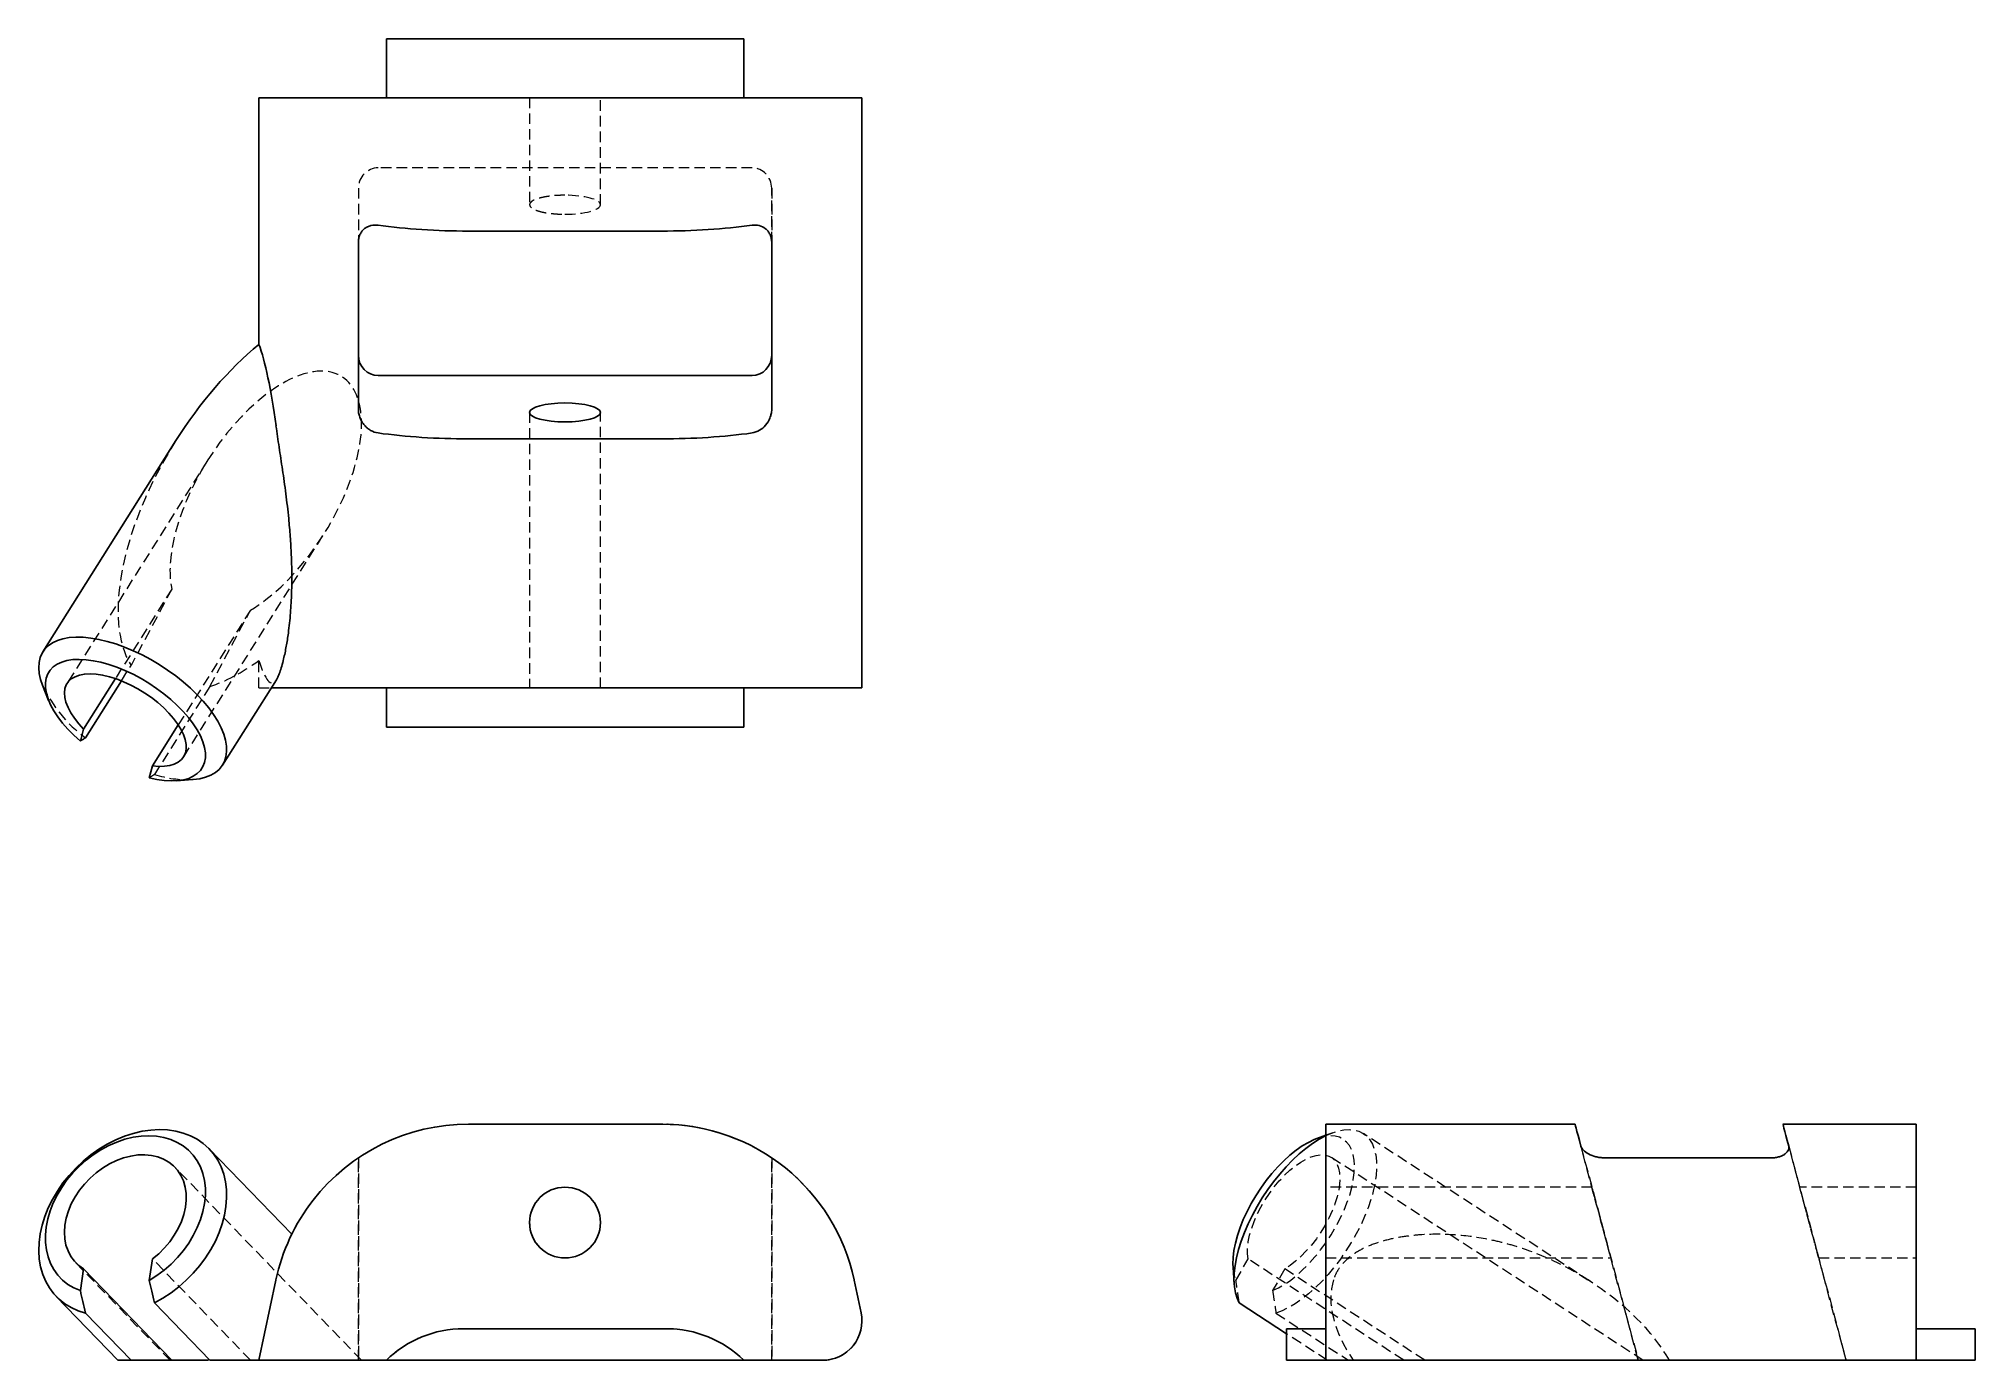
# Model space of a CAD drawing. Header units: millimetres. Extents: x 33 to 268, y 43 to 203.
import ezdxf

# ---------------------------------------------------------------- set-up
doc = ezdxf.new("R2010")
doc.units = ezdxf.units.MM
doc.linetypes.add('HIDDEN', pattern=[1.905, 1.27, -0.635])

msp = doc.modelspace()

# ---------------------------------------------------------------- linework, layer by layer
at = {"color": 7, "linetype": 'Continuous', "lineweight": 25}
for p, q in [((75.23, 196.07), (75.23, 203.25)), ((84.6, 203.25), (75.23, 203.25)), ((109.27, 203.25), (84.6, 203.25)), ((109.27, 203.25), (118.64, 203.25)), ((118.64, 196.07), (118.64, 203.25)), ((59.74, 166.1), (59.74, 196.07)), ((59.74, 196.07), (61.82, 196.07)), ((61.82, 196.07), (85.2, 196.07)), ((85.2, 196.07), (96.93, 196.07)), ((108.67, 196.07), (96.93, 196.07)), ((132.05, 196.07), (108.67, 196.07)), ((132.05, 196.07), (132.9, 196.07)), ((132.9, 196.07), (133, 196.07)), ((133, 124.35), (133, 196.07)), ((85.2, 179.87), (108.67, 179.87)), ((71.83, 158.2), (71.83, 178.49)), ((122.04, 178.49), (122.04, 158.2)), ((71.83, 158.2), (71.83, 164.79)), ((74.22, 162.31), (119.65, 162.31)), ((49.65, 154.41), (33.49, 128.74)), ((85.2, 154.63), (108.67, 154.63)), ((33.47, 124.69), (34.2, 122.85)), ((42.31, 125.49), (38.45, 119.36)), ((38.68, 118.3), (43.04, 125.22)), ((55.34, 114.98), (61.88, 125.36)), ((61.24, 124.35), (61.82, 124.35)), ((61.82, 124.35), (66.33, 124.35)), ((85.2, 124.35), (66.33, 124.35)), ((75.23, 124.35), (75.23, 119.57)), ((85.2, 124.35), (96.93, 124.35)), ((108.67, 124.35), (96.93, 124.35)), ((108.67, 124.35), (132.05, 124.35)), ((118.64, 124.35), (118.64, 119.57)), ((132.9, 124.35), (132.05, 124.35)), ((133, 124.35), (132.9, 124.35)), ((38.45, 119.36), (38.06, 117.89)), ((49.95, 119.87), (46.82, 114.9)), ((84.6, 119.57), (75.23, 119.57)), ((84.6, 119.57), (109.27, 119.57)), ((118.64, 119.57), (109.27, 119.57)), ((46.43, 113.43), (46.82, 114.9)), ((49.73, 113.08), (51.7, 113.22)), ((85.2, 71.34), (96.93, 71.34)), ((108.67, 71.34), (96.93, 71.34)), ((189.35, 71.34), (189.35, 71.34)), ((189.35, 71.34), (189.35, 71.34)), ((189.35, 71.34), (219.63, 71.34)), ((261.07, 71.34), (244.87, 71.34)), ((244.87, 71.34), (244.87, 71.34)), ((63.74, 57.97), (53.7, 68.36)), ((189.35, 70.01), (188.28, 69.62)), ((243.49, 67.26), (223.2, 67.26)), ((189.35, 52.41), (189.35, 62.11)), ((46.43, 52.35), (46.82, 54.98)), ((38.45, 53.75), (38.06, 51.12)), ((49.17, 42.66), (38.45, 53.75)), ((59.74, 42.66), (61.82, 52.41)), ((132.9, 48.43), (132.05, 52.41)), ((178.08, 53.96), (178.21, 51.93)), ((189.35, 48.43), (189.35, 52.41)), ((189.35, 42.66), (189.35, 52.41)), ((261.07, 52.41), (261.07, 48.43)), ((35.13, 50.42), (42.63, 42.66)), ((53.78, 42.66), (47.05, 49.62)), ((184.57, 45.89), (178.84, 49.62)), ((38.68, 48.38), (44.22, 42.66)), ((84.6, 46.48), (109.27, 46.48)), ((189.35, 46.48), (184.57, 46.48)), ((184.57, 42.66), (184.57, 46.48)), ((189.35, 46.48), (189.35, 46.48)), ((261.07, 46.48), (268.25, 46.48)), ((261.07, 46.48), (268.25, 46.48)), ((268.25, 46.48), (268.25, 42.66)), ((42.63, 42.66), (44.22, 42.66)), ((49.17, 42.66), (44.22, 42.66)), ((53.64, 42.66), (49.17, 42.66)), ((53.78, 42.66), (59.74, 42.66)), ((75.23, 42.66), (59.74, 42.66)), ((118.64, 42.66), (75.23, 42.66)), ((118.64, 42.66), (128.22, 42.66)), ((189.35, 42.66), (184.57, 42.66)), ((261.07, 42.66), (189.35, 42.66)), ((189.35, 42.66), (189.35, 42.66)), ((189.35, 42.66), (189.35, 42.66)), ((201.37, 42.66), (192.09, 42.66)), ((250.08, 42.66), (229.79, 42.66)), ((252.56, 42.66), (252.56, 42.66)), ((261.07, 42.66), (268.25, 42.66))]:
    msp.add_line(p, q, dxfattribs=at)
at = {"color": 7, "linetype": 'HIDDEN', "lineweight": 18}
for p, q in [((92.63, 196.07), (92.63, 183.07)), ((101.24, 183.07), (101.24, 196.07)), ((119.65, 187.56), (74.22, 187.56)), ((71.83, 185.08), (71.83, 178.49)), ((71.83, 185.08), (71.83, 164.79)), ((122.04, 178.49), (122.04, 185.08)), ((122.04, 185.08), (122.04, 178.49)), ((122.04, 164.79), (122.04, 158.2)), ((92.63, 157.83), (92.63, 124.35)), ((101.24, 124.35), (101.24, 157.83)), ((53.5, 151.99), (36.45, 124.9)), ((50.61, 115.99), (67.66, 143.08)), ((49.17, 136.37), (42.31, 125.49)), ((49.17, 136.37), (44.22, 127.09)), ((58.73, 133.81), (49.95, 119.87)), ((53.78, 124.53), (58.73, 133.81)), ((43.04, 125.22), (44.22, 127.09)), ((59.74, 124.35), (59.74, 127.69)), ((61.87, 125.37), (61.82, 125.28)), ((53.78, 124.53), (47.05, 113.84)), ((59.74, 124.35), (61.24, 124.35)), ((85.2, 71.34), (96.93, 71.34)), ((108.67, 71.34), (108.67, 71.34)), ((108.67, 71.34), (108.67, 71.34)), ((219.63, 71.34), (219.63, 71.34)), ((261.07, 71.34), (261.07, 71.34)), ((261.07, 71.34), (261.07, 71.34)), ((190.19, 70.31), (189.35, 70.01)), ((221.49, 52.23), (193.91, 70.2)), ((220.34, 68.67), (227.31, 42.66)), ((227.31, 42.66), (220.34, 68.67)), ((252.56, 42.66), (245.59, 68.67)), ((245.59, 68.67), (252.56, 42.66)), ((72.21, 42.66), (49.54, 66.12)), ((71.83, 67.26), (71.83, 42.66)), ((71.83, 42.66), (71.83, 67.26)), ((122.04, 67.26), (122.04, 67.26)), ((122.04, 42.66), (122.04, 67.26)), ((122.04, 67.26), (122.04, 42.66)), ((227.86, 42.66), (190.01, 67.32)), ((223.2, 67.26), (243.49, 67.26)), ((96.93, 63.69), (96.93, 63.69)), ((96.93, 63.69), (96.93, 63.69)), ((221.68, 63.69), (189.35, 63.69)), ((261.07, 63.69), (246.92, 63.69)), ((63.74, 57.96), (63.74, 57.97)), ((37.51, 54.5), (48.95, 42.66)), ((58.73, 42.66), (46.82, 54.98)), ((96.93, 55.09), (96.93, 55.09)), ((96.93, 55.09), (96.93, 55.09)), ((178.43, 52.35), (179.9, 54.98)), ((198.81, 42.66), (179.9, 54.98)), ((189.35, 55.09), (223.98, 55.09)), ((249.23, 55.09), (261.07, 55.09)), ((132.05, 52.41), (132.9, 48.43)), ((184.36, 53.75), (182.89, 51.12)), ((201.37, 42.66), (184.36, 53.75)), ((183.3, 48.38), (192.09, 42.66)), ((84.6, 46.48), (84.6, 46.48)), ((84.6, 46.48), (96.93, 46.48)), ((109.27, 46.48), (96.93, 46.48)), ((109.27, 46.48), (109.27, 46.48)), ((189.53, 42.66), (184.57, 45.89)), ((261.07, 46.48), (261.07, 46.48)), ((261.07, 46.48), (261.07, 46.48)), ((261.07, 46.48), (261.07, 46.48)), ((75.23, 42.66), (75.23, 42.66)), ((118.64, 42.66), (118.64, 42.66)), ((189.35, 42.66), (184.57, 42.66)), ((189.35, 42.66), (192.69, 42.66)), ((189.53, 42.66), (198.81, 42.66)), ((227.31, 42.66), (227.31, 42.66)), ((250.08, 42.66), (229.79, 42.66)), ((231.1, 42.66), (261.07, 42.66)), ((261.07, 42.66), (261.07, 42.66)), ((261.07, 42.66), (261.07, 42.66)), ((261.07, 42.66), (268.25, 42.66))]:
    msp.add_line(p, q, dxfattribs=at)
at = {"color": 7, "linetype": 'Continuous', "lineweight": 25, "flags": 128}
for points in [[(51.7, 113.22), (51.78, 113.22), (52.56, 113.32), (53.28, 113.5), (53.91, 113.75), (54.46, 114.07), (54.93, 114.46), (55.3, 114.92), (55.58, 115.43), (55.75, 116), (55.83, 116.63), (55.81, 117.3), (55.69, 118), (55.47, 118.75), (55.16, 119.52), (54.75, 120.31), (54.24, 121.11), (53.66, 121.92), (52.99, 122.73), (52.25, 123.53), (51.44, 124.32), (50.56, 125.09), (49.64, 125.83), (48.66, 126.53), (47.65, 127.19), (46.62, 127.81), (45.56, 128.37), (44.49, 128.88), (43.42, 129.32), (42.36, 129.7), (41.32, 130.01), (40.31, 130.25), (39.33, 130.42), (38.4, 130.51), (37.52, 130.53), (36.7, 130.47), (35.94, 130.33), (35.27, 130.12), (34.67, 129.84), (34.15, 129.49), (33.73, 129.07), (33.4, 128.58), (33.17, 128.04), (33.04, 127.45), (33, 126.8), (33.07, 126.12), (33.23, 125.39), (33.47, 124.69)], [(38.06, 117.89), (37.27, 118.61), (36.55, 119.34), (35.9, 120.09), (35.33, 120.84), (34.84, 121.58), (34.44, 122.32), (34.13, 123.03), (33.93, 123.72), (33.82, 124.38), (33.81, 124.99), (33.9, 125.56), (34.09, 126.07), (34.38, 126.53), (34.76, 126.92), (35.23, 127.25), (35.79, 127.5), (36.43, 127.69), (37.14, 127.8), (37.91, 127.83), (38.75, 127.79), (39.63, 127.67), (40.56, 127.48), (41.51, 127.21), (42.49, 126.87), (43.47, 126.47), (44.46, 126.01), (45.44, 125.49), (46.39, 124.92), (47.32, 124.3), (48.21, 123.64), (49.05, 122.95), (49.83, 122.23), (50.55, 121.49), (51.2, 120.75), (51.76, 120), (52.25, 119.25), (52.64, 118.52), (52.94, 117.81), (53.14, 117.12), (53.24, 116.47), (53.24, 115.86), (53.14, 115.3), (52.95, 114.79), (52.65, 114.33), (52.26, 113.95), (51.78, 113.62), (51.22, 113.37), (50.58, 113.19), (49.86, 113.09), (49.08, 113.06), (48.24, 113.11), (47.35, 113.23), (46.43, 113.43)], [(46.82, 114.9), (47.58, 114.83), (48.28, 114.84), (48.91, 114.93), (49.47, 115.1), (49.95, 115.34), (50.34, 115.65), (50.63, 116.02), (50.82, 116.46), (50.92, 116.96), (50.91, 117.5), (50.8, 118.08), (50.59, 118.7), (50.28, 119.34), (49.87, 119.99), (49.38, 120.65), (48.81, 121.31), (48.16, 121.96), (47.45, 122.58), (46.69, 123.18), (45.88, 123.74), (45.04, 124.25), (44.18, 124.71), (43.3, 125.11), (42.44, 125.45), (41.58, 125.71), (40.76, 125.91), (39.97, 126.02), (39.23, 126.06), (38.55, 126.03), (37.94, 125.91), (37.41, 125.72), (36.96, 125.46), (36.61, 125.12), (36.35, 124.72), (36.18, 124.27), (36.13, 123.76), (36.17, 123.2), (36.31, 122.61), (36.56, 121.98), (36.9, 121.33), (37.34, 120.68), (37.86, 120.01), (38.45, 119.36)], [(47.05, 49.62), (48.08, 50.2), (49.07, 50.85), (50.03, 51.58), (50.93, 52.38), (51.78, 53.24), (52.56, 54.16), (53.28, 55.12), (53.91, 56.11), (54.46, 57.14), (54.93, 58.18), (55.3, 59.24), (55.58, 60.3), (55.75, 61.35), (55.83, 62.38), (55.81, 63.39), (55.69, 64.36), (55.47, 65.28), (55.16, 66.16), (54.75, 66.98), (54.24, 67.73), (53.66, 68.4), (52.99, 69), (52.25, 69.52), (51.44, 69.94), (50.56, 70.27), (49.64, 70.51), (48.66, 70.65), (47.65, 70.69), (46.62, 70.63), (45.56, 70.48), (44.49, 70.22), (43.42, 69.88), (42.36, 69.44), (41.32, 68.91), (40.31, 68.3), (39.33, 67.61), (38.4, 66.84), (37.52, 66.02), (36.7, 65.13), (35.94, 64.2), (35.27, 63.22), (34.67, 62.21), (34.15, 61.17), (33.73, 60.12), (33.4, 59.06), (33.17, 58.01), (33.04, 56.96), (33, 55.94), (33.07, 54.95), (33.23, 54), (33.49, 53.09), (33.85, 52.24), (34.3, 51.46), (34.84, 50.74), (35.47, 50.09), (36.17, 49.53), (36.95, 49.06), (37.79, 48.68), (38.68, 48.38)], [(189.35, 71.34), (189.35, 71.29), (189.35, 71.11), (189.35, 70.82), (189.35, 70.41), (189.35, 69.9), (189.35, 69.27), (189.35, 68.53), (189.35, 67.69), (189.35, 66.75), (189.35, 65.72), (189.35, 64.6), (189.35, 63.39), (189.35, 62.11)], [(189.35, 71.34), (189.35, 71.28), (189.35, 71.1), (189.35, 70.79), (189.35, 70.37), (189.35, 69.83), (189.35, 69.17), (189.35, 68.4), (189.35, 67.53), (189.35, 66.55), (189.35, 65.47), (189.35, 64.3), (189.35, 63.04), (189.35, 61.71), (189.35, 60.3), (189.35, 58.82), (189.35, 57.29), (189.35, 55.7), (189.35, 54.07), (189.35, 52.41)], [(220.34, 68.67), (220.15, 69.37), (219.99, 69.97), (219.86, 70.46), (219.76, 70.85), (219.69, 71.12), (219.64, 71.29), (219.63, 71.34)], [(244.87, 71.34), (244.89, 71.29), (244.93, 71.12), (245, 70.85), (245.11, 70.46), (245.24, 69.97), (245.4, 69.37), (245.59, 68.67)], [(245.59, 68.67), (245.4, 69.37), (245.24, 69.97), (245.11, 70.46), (245, 70.85), (244.93, 71.12), (244.89, 71.29), (244.87, 71.34)], [(261.07, 52.41), (261.07, 54.07), (261.07, 55.7), (261.07, 57.29), (261.07, 58.82), (261.07, 60.3), (261.07, 61.71), (261.07, 63.04), (261.07, 64.3), (261.07, 65.47), (261.07, 66.55), (261.07, 67.53), (261.07, 68.4), (261.07, 69.17), (261.07, 69.83), (261.07, 70.37), (261.07, 70.79), (261.07, 71.1), (261.07, 71.28), (261.07, 71.34)], [(38.06, 51.12), (37.27, 51.45), (36.55, 51.88), (35.9, 52.4), (35.33, 53), (34.84, 53.67), (34.44, 54.41), (34.13, 55.21), (33.93, 56.07), (33.82, 56.96), (33.81, 57.9), (33.9, 58.85), (34.09, 59.83), (34.38, 60.8), (34.76, 61.78), (35.23, 62.73), (35.79, 63.67), (36.43, 64.57), (37.14, 65.42), (37.91, 66.22), (38.75, 66.96), (39.63, 67.63), (40.56, 68.23), (41.51, 68.74), (42.49, 69.17), (43.47, 69.51), (44.46, 69.75), (45.44, 69.9), (46.39, 69.94), (47.32, 69.89), (48.21, 69.74), (49.05, 69.49), (49.83, 69.14), (50.55, 68.71), (51.2, 68.19), (51.76, 67.58), (52.25, 66.9), (52.64, 66.16), (52.94, 65.35), (53.14, 64.5), (53.24, 63.59), (53.24, 62.66), (53.14, 61.7), (52.95, 60.73), (52.65, 59.75), (52.26, 58.78), (51.78, 57.82), (51.22, 56.89), (50.58, 56), (49.86, 55.15), (49.08, 54.35), (48.24, 53.61), (47.35, 52.95), (46.43, 52.35)], [(188.28, 69.62), (187.95, 69.49), (187.23, 69.14), (186.49, 68.71), (185.75, 68.19), (185, 67.58), (184.25, 66.9), (183.52, 66.16), (182.81, 65.35), (182.12, 64.5), (181.47, 63.59), (180.86, 62.66), (180.3, 61.7), (179.79, 60.73), (179.33, 59.75), (178.95, 58.78), (178.62, 57.82), (178.37, 56.89), (178.19, 56), (178.09, 55.15), (178.06, 54.35), (178.08, 53.96)], [(178.84, 49.62), (178.57, 50.2), (178.37, 50.85), (178.24, 51.58), (178.19, 52.38), (178.22, 53.24), (178.32, 54.16), (178.5, 55.12), (178.75, 56.11), (179.07, 57.14), (179.46, 58.18), (179.92, 59.24), (180.43, 60.3), (181, 61.35), (181.63, 62.38), (182.3, 63.39), (183, 64.36), (183.75, 65.28), (184.52, 66.16), (185.31, 66.98), (186.11, 67.73), (186.92, 68.4), (187.73, 69), (188.53, 69.52), (189.32, 69.94), (189.35, 69.96)], [(46.82, 54.98), (47.58, 55.61), (48.28, 56.31), (48.91, 57.05), (49.47, 57.85), (49.95, 58.68), (50.34, 59.53), (50.63, 60.39), (50.82, 61.25), (50.92, 62.1), (50.91, 62.92), (50.8, 63.71), (50.59, 64.45), (50.28, 65.13), (49.87, 65.75), (49.38, 66.29), (48.81, 66.74), (48.16, 67.11), (47.45, 67.38), (46.69, 67.56), (45.88, 67.64), (45.04, 67.61), (44.18, 67.48), (43.3, 67.25), (42.44, 66.93), (41.58, 66.52), (40.76, 66.02), (39.97, 65.44), (39.23, 64.78), (38.55, 64.07), (37.94, 63.31), (37.41, 62.5), (36.96, 61.66), (36.61, 60.81), (36.35, 59.94), (36.18, 59.09), (36.13, 58.24), (36.17, 57.43), (36.31, 56.66), (36.56, 55.94), (36.9, 55.28), (37.34, 54.69), (37.86, 54.17), (38.45, 53.75)], [(189.35, 59.39), (189.35, 58.68), (189.35, 57.99), (189.35, 57.34), (189.35, 56.75), (189.35, 56.23), (189.35, 55.79), (189.35, 55.45), (189.35, 55.22), (189.35, 55.1), (189.35, 55.1), (189.35, 55.22), (189.35, 55.45), (189.35, 55.79), (189.35, 56.23), (189.35, 56.75), (189.35, 57.34), (189.35, 57.99), (189.35, 58.68), (189.35, 59.39), (189.35, 60.1), (189.35, 60.79), (189.35, 61.44), (189.35, 62.03), (189.35, 62.56), (189.35, 62.99), (189.35, 63.33), (189.35, 63.56), (189.35, 63.68), (189.35, 63.68), (189.35, 63.56), (189.35, 63.33), (189.35, 62.99), (189.35, 62.56), (189.35, 62.03), (189.35, 61.44), (189.35, 60.79), (189.35, 60.1), (189.35, 59.39)], [(189.35, 42.66), (189.35, 42.72), (189.35, 42.91), (189.35, 43.21), (189.35, 43.63), (189.35, 44.14), (189.35, 44.74), (189.35, 45.41), (189.35, 46.14), (189.35, 46.89), (189.35, 47.67), (189.35, 48.43)], [(261.07, 48.43), (261.07, 47.67), (261.07, 46.89), (261.07, 46.14), (261.07, 45.41), (261.07, 44.74), (261.07, 44.14), (261.07, 43.63), (261.07, 43.21), (261.07, 42.91), (261.07, 42.72), (261.07, 42.66)], [(189.35, 42.66), (189.35, 43.52), (189.35, 44.28), (189.35, 44.94), (189.35, 45.49), (189.35, 45.92), (189.35, 46.23), (189.35, 46.42), (189.35, 46.48)], [(189.53, 42.66), (189.95, 42.66), (190.49, 42.66), (191.12, 42.66), (191.86, 42.66), (192.69, 42.66)], [(227.31, 42.66), (227.19, 42.66), (226.79, 42.66), (226.29, 42.66), (225.7, 42.66), (225.03, 42.66), (224.28, 42.66), (223.45, 42.66), (222.55, 42.66), (221.58, 42.66), (220.56, 42.66), (219.49, 42.66), (218.37, 42.66), (217.21, 42.66), (216.02, 42.66), (214.81, 42.66), (213.59, 42.66), (212.36, 42.66), (211.13, 42.66), (209.91, 42.66), (208.7, 42.66), (207.52, 42.66), (206.37, 42.66), (205.27, 42.66), (204.21, 42.66), (203.2, 42.66), (202.25, 42.66), (201.37, 42.66)], [(229.79, 42.66), (229.36, 42.66), (228.94, 42.66), (228.55, 42.66), (228.2, 42.66), (227.89, 42.66), (227.64, 42.66), (227.46, 42.66), (227.35, 42.66), (227.31, 42.66)], [(252.56, 42.66), (252.51, 42.66), (252.37, 42.66), (252.14, 42.66), (251.83, 42.66), (251.46, 42.66), (251.03, 42.66), (250.56, 42.66), (250.08, 42.66)]]:
    msp.add_lwpolyline(points, dxfattribs=at)
at = {"color": 7, "linetype": 'HIDDEN', "lineweight": 18, "flags": 128}
for points in [[(189.35, 69.96), (190.09, 70.27), (190.83, 70.51), (191.53, 70.65), (192.19, 70.69), (192.81, 70.63), (193.37, 70.48), (193.88, 70.22), (194.32, 69.88), (194.7, 69.44), (195.01, 68.91), (195.25, 68.3), (195.42, 67.61), (195.51, 66.84), (195.53, 66.02), (195.47, 65.13), (195.33, 64.2), (195.12, 63.22), (194.84, 62.21), (194.49, 61.17), (194.07, 60.12), (193.58, 59.06), (193.04, 58.01), (192.45, 56.96), (191.8, 55.94), (191.12, 54.95), (190.39, 54), (189.64, 53.09), (188.86, 52.24), (188.06, 51.46), (187.25, 50.74), (186.44, 50.09), (185.63, 49.53), (184.84, 49.06), (184.06, 48.68), (183.3, 48.38), (183.3, 48.38)], [(219.63, 71.34), (219.64, 71.29), (219.69, 71.12), (219.76, 70.85), (219.86, 70.46), (219.99, 69.97), (220.15, 69.37), (220.34, 68.67)], [(182.89, 51.12), (183.61, 51.45), (184.34, 51.88), (185.09, 52.4), (185.84, 53), (186.58, 53.67), (187.32, 54.41), (188.03, 55.21), (188.72, 56.07), (189.38, 56.96), (189.99, 57.9), (190.56, 58.85), (191.07, 59.83), (191.53, 60.8), (191.92, 61.78), (192.25, 62.73), (192.5, 63.67), (192.69, 64.57), (192.8, 65.42), (192.83, 66.22), (192.79, 66.96), (192.67, 67.63), (192.48, 68.23), (192.21, 68.74), (191.87, 69.17), (191.47, 69.51), (191.01, 69.75), (190.49, 69.9), (189.92, 69.94), (189.3, 69.89), (188.64, 69.74), (188.28, 69.62)], [(179.9, 54.98), (179.83, 55.61), (179.84, 56.31), (179.93, 57.05), (180.1, 57.85), (180.34, 58.68), (180.65, 59.53), (181.02, 60.39), (181.46, 61.25), (181.96, 62.1), (182.5, 62.92), (183.08, 63.71), (183.7, 64.45), (184.34, 65.13), (184.99, 65.75), (185.65, 66.29), (186.31, 66.74), (186.96, 67.11), (187.58, 67.38), (188.18, 67.56), (188.74, 67.64), (189.25, 67.61), (189.71, 67.48), (190.11, 67.25), (190.45, 66.93), (190.71, 66.52), (190.91, 66.02), (191.02, 65.44), (191.06, 64.78), (191.03, 64.07), (190.91, 63.31), (190.72, 62.5), (190.46, 61.66), (190.12, 60.81), (189.72, 59.94), (189.27, 59.09), (188.76, 58.24), (188.2, 57.43), (187.61, 56.66), (186.98, 55.94), (186.33, 55.28), (185.68, 54.69), (185.01, 54.17), (184.36, 53.75)], [(223.98, 55.09), (223.97, 55.14), (223.92, 55.31), (223.85, 55.58), (223.75, 55.95), (223.63, 56.41), (223.48, 56.95), (223.32, 57.55), (223.15, 58.19), (222.97, 58.87), (222.78, 59.57), (222.6, 60.25), (222.42, 60.92), (222.25, 61.54), (222.1, 62.11), (221.97, 62.61), (221.85, 63.03), (221.77, 63.35), (221.71, 63.57), (221.68, 63.68), (221.68, 63.68), (221.71, 63.57), (221.77, 63.35), (221.85, 63.03), (221.97, 62.61), (222.1, 62.11), (222.25, 61.54), (222.42, 60.92), (222.6, 60.25), (222.78, 59.57), (222.97, 58.87), (223.15, 58.19), (223.32, 57.55), (223.48, 56.95), (223.63, 56.41), (223.75, 55.95), (223.85, 55.58), (223.92, 55.31), (223.97, 55.14), (223.98, 55.09)], [(249.23, 55.09), (249.21, 55.15), (249.16, 55.32), (249.09, 55.61), (248.98, 56), (248.85, 56.48), (248.7, 57.04), (248.54, 57.66), (248.36, 58.34), (248.17, 59.04), (247.98, 59.75), (247.79, 60.45), (247.61, 61.12), (247.44, 61.75), (247.29, 62.31), (247.16, 62.79), (247.06, 63.18), (246.98, 63.46), (246.94, 63.64), (246.92, 63.69)], [(189.35, 46.48), (189.35, 46.42), (189.35, 46.23), (189.35, 45.92), (189.35, 45.49), (189.35, 44.94), (189.35, 44.28), (189.35, 43.52), (189.35, 42.66)], [(261.07, 42.66), (261.07, 43.52), (261.07, 44.28), (261.07, 44.94), (261.07, 45.49), (261.07, 45.92), (261.07, 46.23), (261.07, 46.42), (261.07, 46.48)], [(231.1, 42.66), (230.11, 42.66), (229.05, 42.66), (227.91, 42.66), (226.72, 42.66), (225.46, 42.66), (224.15, 42.66), (222.79, 42.66), (221.38, 42.66), (219.94, 42.66), (218.47, 42.66), (216.97, 42.66), (215.46, 42.66), (213.93, 42.66), (212.4, 42.66), (210.86, 42.66), (209.34, 42.66), (207.82, 42.66), (206.33, 42.66), (204.86, 42.66), (203.43, 42.66), (202.03, 42.66), (200.68, 42.66), (199.38, 42.66), (198.13, 42.66), (196.94, 42.66), (195.82, 42.66), (194.77, 42.66), (193.8, 42.66), (192.9, 42.66), (192.09, 42.66)], [(198.81, 42.66), (199.4, 42.66), (200.08, 42.66), (200.84, 42.66), (201.67, 42.66), (202.58, 42.66), (203.54, 42.66), (204.57, 42.66), (205.65, 42.66), (206.77, 42.66), (207.93, 42.66), (209.12, 42.66), (210.33, 42.66), (211.55, 42.66), (212.79, 42.66), (214.02, 42.66), (215.24, 42.66), (216.44, 42.66), (217.62, 42.66), (218.76, 42.66), (219.87, 42.66), (220.92, 42.66), (221.93, 42.66), (222.87, 42.66), (223.75, 42.66), (224.55, 42.66), (225.27, 42.66), (225.92, 42.66), (226.47, 42.66), (226.94, 42.66), (227.31, 42.66), (227.59, 42.66), (227.77, 42.66), (227.85, 42.66), (227.83, 42.66), (227.72, 42.66), (227.5, 42.66), (227.31, 42.66)], [(227.31, 42.66), (227.35, 42.66), (227.46, 42.66), (227.64, 42.66), (227.89, 42.66), (228.2, 42.66), (228.55, 42.66), (228.94, 42.66), (229.36, 42.66), (229.79, 42.66)], [(250.08, 42.66), (250.56, 42.66), (251.03, 42.66), (251.46, 42.66), (251.83, 42.66), (252.14, 42.66), (252.37, 42.66), (252.51, 42.66), (252.56, 42.66)]]:
    msp.add_lwpolyline(points, dxfattribs=at)
at = {"color": 7, "linetype": 'Continuous', "lineweight": 25}
msp.add_circle((96.93, 59.39), 4.3, dxfattribs=at)
at = {"color": 7, "linetype": 'HIDDEN', "lineweight": 18}
for centre, radius, start, end in [((48.51, 131.64), 16.57, 204.7932, 233.6052), ((51.12, 126.53), 13.32, 252.203, 272.4791), ((108.67, 47.44), 23.91, 62.6592, 90), ((108.67, 47.44), 23.91, 62.6592, 90), ((108.67, 47.44), 23.91, 12.0119, 90), ((96.93, 59.39), 4.3, 90, 270), ((183.13, 54.23), 5.06, 183.0886, 201.8117), ((128.22, 47.44), 4.78, 270, 12.0119), ((84.6, 33.1), 13.39, 90, 134.4153), ((84.6, 33.1), 13.39, 90, 134.4153), ((109.27, 33.1), 13.39, 45.5847, 90)]:
    msp.add_arc(centre, radius, start, end, dxfattribs=at)
at = {"color": 7, "linetype": 'Continuous', "lineweight": 25}
for centre, radius, start, end in [((85.2, 47.44), 23.91, 90, 142.1462), ((108.67, 47.44), 23.91, 12.0119, 90), ((96.93, 59.39), 4.3, 270, 90), ((85.2, 47.44), 23.91, 142.1462, 167.9881), ((128.22, 47.44), 4.78, 270, 12.0119), ((84.6, 33.1), 13.39, 90, 134.4153), ((109.27, 33.1), 13.39, 45.5847, 90)]:
    msp.add_arc(centre, radius, start, end, dxfattribs=at)
at = {"color": 7, "linetype": 'HIDDEN', "lineweight": 18, "extrusion": (7.7e-08, 1.22892e-13, 1)}
msp.add_ellipse((74.22, 185.08), major_axis=(0, 2.47), ratio=0.965926, start_param=6.283183, end_param=7.853979, dxfattribs=at)
at = {"color": 7, "linetype": 'HIDDEN', "lineweight": 18, "extrusion": (7.7e-08, -3.696e-15, 1)}
msp.add_ellipse((119.65, 185.08), major_axis=(0, 2.47), ratio=0.965926, start_param=4.712391, end_param=6.283186, dxfattribs=at)
at = {"color": 7, "linetype": 'HIDDEN', "lineweight": 18}
for centre, major_axis, ratio, start_param, end_param in [((96.93, 183.07), (4.3, 0), 0.267949, 4.712392, 7.853978), ((59.9, 146.45), (-1.47, 21.49), 0.134256, 2.622662, 3.30549), ((211.45, 43.37), (20.76, -10.09), 0.549394, 3.2293, 3.912128), ((211.45, 43.37), (20.76, -10.09), 0.549394, 0.677546, 1.360375)]:
    msp.add_ellipse(centre, major_axis=major_axis, ratio=ratio, start_param=start_param, end_param=end_param, dxfattribs=at)
at = {"color": 7, "linetype": 'Continuous', "lineweight": 25}
for centre, major_axis, ratio, start_param, end_param in [((85.2, 186.28), (23.91, 0), 0.267949, 4.235201, 4.712389), ((108.67, 186.28), (23.91, 0), 0.267949, 4.712389, 5.189577), ((59.9, 146.45), (-1.47, 21.49), 0.134256, 5.174415, 5.857243), ((85.2, 161.03), (23.91, 0), 0.267949, 4.235202, 4.712389), ((108.67, 161.03), (23.91, 0), 0.267949, 4.712389, 5.189577)]:
    msp.add_ellipse(centre, major_axis=major_axis, ratio=ratio, start_param=start_param, end_param=end_param, dxfattribs=at)
at = {"color": 7, "linetype": 'Continuous', "lineweight": 25, "extrusion": (7.6988e-08, -1.9032e-11, 1)}
msp.add_ellipse((60.58, 147.53), major_axis=(-14.24, -22.62, 0), ratio=0.482963, start_param=4.104486, end_param=4.712389, dxfattribs=at)
at = {"color": 7, "linetype": 'Continuous', "lineweight": 25, "extrusion": (7.7e-08, 1.22892e-13, 1)}
msp.add_ellipse((74.22, 164.79), major_axis=(0, -2.47), ratio=0.965926, start_param=4.712388, end_param=6.283184, dxfattribs=at)
at = {"color": 7, "linetype": 'Continuous', "lineweight": 25, "extrusion": (7.7e-08, -3.696e-15, 1)}
msp.add_ellipse((119.65, 164.79), major_axis=(0, 2.47), ratio=0.965926, start_param=3.141593, end_param=4.712389, dxfattribs=at)
at = {"color": 7, "linetype": 'HIDDEN', "lineweight": 18, "extrusion": (7.6988e-08, -1.9032e-11, 1)}
for major_axis, start_param, end_param in [((-9.23, -14.66, 0), 0.756577, 5.823271), ((-14.24, -22.62, 0), 4.712389, 6.052109), ((-14.24, -22.62, 0), 0.527739, 0.869904)]:
    msp.add_ellipse((60.58, 147.53), major_axis=major_axis, ratio=0.482963, start_param=start_param, end_param=end_param, dxfattribs=at)
at = {"color": 7, "linetype": 'Continuous', "lineweight": 25}
msp.add_ellipse((96.93, 157.83), major_axis=(4.3, 0), ratio=0.267949, dxfattribs=at)
at = {"color": 7, "linetype": 'HIDDEN', "lineweight": 18}
for points, knots in [([(96.93, 184.23), (96.86, 184.23), (96.72, 184.23), (96.51, 184.22), (96.3, 184.21), (96.03, 184.2), (95.68, 184.18), (95.28, 184.14), (94.9, 184.09), (94.42, 184.01), (93.87, 183.89), (93.33, 183.72), (92.93, 183.52), (92.69, 183.3), (92.6, 183.07), (92.69, 182.85), (92.93, 182.63), (93.33, 182.43), (93.87, 182.25), (94.42, 182.13), (94.9, 182.05), (95.28, 182.01), (95.68, 181.97), (96.05, 181.94), (96.37, 181.93), (96.65, 181.92), (96.84, 181.92), (96.93, 181.92)], [0, 0, 0, 0, 0.01538, 0.03073, 0.046091, 0.061501, 0.092275, 0.123147, 0.154056, 0.185093, 0.247355, 0.310039, 0.37311, 0.436477, 0.500002, 0.563528, 0.626895, 0.689966, 0.75265, 0.814912, 0.84591, 0.876858, 0.907691, 0.938503, 0.959019, 0.979486, 1, 1, 1, 1]), ([(47.05, 113.84), (46.94, 113.77), (46.73, 113.63), (46.53, 113.49), (46.43, 113.43)], [0, 0, 0, 0, 0.521753, 1, 1, 1, 1]), ([(122.04, 67.26), (122.04, 67.26), (122.02, 67.27), (121.95, 67.32), (121.89, 67.35), (121.7, 67.48), (121.52, 67.6), (121.08, 67.87), (120.83, 68.02), (120.27, 68.34), (119.97, 68.51), (119.65, 68.67)], [0, 0, 0, 0, 0.125, 0.125, 0.25, 0.25, 0.5, 0.5, 0.75, 0.75, 1, 1, 1, 1]), ([(119.65, 68.67), (119.94, 68.52), (120.23, 68.37), (120.79, 68.05), (121.05, 67.89), (121.4, 67.67), (121.5, 67.61), (121.69, 67.49), (121.77, 67.43), (121.9, 67.35), (121.95, 67.31), (122.02, 67.27), (122.04, 67.26), (122.04, 67.26)], [0, 0, 0, 0, 0.25, 0.25, 0.5, 0.5, 0.625, 0.625, 0.75, 0.75, 0.875, 0.875, 1, 1, 1, 1]), ([(221.2, 52.41), (218.8, 53.95), (216.28, 55.19), (212.96, 56.34), (212.29, 56.55), (210.92, 56.93), (210.22, 57.1), (208.13, 57.55), (206.72, 57.75), (203.89, 57.98), (202.46, 58), (200.3, 57.87), (199.59, 57.79), (198.17, 57.58), (197.47, 57.45), (196.09, 57.09), (195.41, 56.88), (194.09, 56.34), (193.46, 56.03), (192.27, 55.25), (191.74, 54.79), (191.06, 53.98), (190.86, 53.69), (190.52, 53.08), (190.38, 52.76), (190.28, 52.41)], [0, 0, 0, 0, 0.25, 0.25, 0.3125, 0.3125, 0.375, 0.375, 0.5, 0.5, 0.625, 0.625, 0.6875, 0.6875, 0.75, 0.75, 0.8125, 0.8125, 0.875, 0.875, 0.9375, 0.9375, 0.96875, 0.96875, 1, 1, 1, 1]), ([(178.84, 49.62), (178.77, 50.1), (178.63, 51.01), (178.49, 51.92), (178.43, 52.35)], [0, 0, 0, 0, 0.521753, 1, 1, 1, 1]), ([(182.89, 51.12), (182.96, 50.68), (183.09, 49.77), (183.23, 48.86), (183.3, 48.38)], [0, 0, 0, 0, 0.478246, 1, 1, 1, 1])]:
    msp.add_open_spline(points, degree=3, knots=knots, dxfattribs=at)
at = {"color": 7, "linetype": 'Continuous', "lineweight": 25}
for points, knots in [([(71.83, 178.49), (71.83, 178.66), (71.85, 178.82), (71.91, 179.14), (71.96, 179.29), (72.09, 179.58), (72.18, 179.72), (72.36, 179.96), (72.47, 180.07), (72.7, 180.26), (72.82, 180.33), (73.08, 180.46), (73.22, 180.51), (73.64, 180.61), (73.93, 180.63), (74.22, 180.59)], [0, 0, 0, 0, 0.125, 0.125, 0.25, 0.25, 0.375, 0.375, 0.5, 0.5, 0.625, 0.625, 0.75, 0.75, 1, 1, 1, 1]), ([(119.65, 180.59), (119.94, 180.63), (120.23, 180.61), (120.79, 180.48), (121.05, 180.35), (121.4, 180.07), (121.5, 179.96), (121.69, 179.72), (121.77, 179.59), (121.9, 179.3), (121.95, 179.14), (122.02, 178.82), (122.04, 178.66), (122.04, 178.49)], [0, 0, 0, 0, 0.25, 0.25, 0.5, 0.5, 0.625, 0.625, 0.75, 0.75, 0.875, 0.875, 1, 1, 1, 1]), ([(74.22, 155.34), (73.9, 155.39), (73.6, 155.49), (73.18, 155.74), (73.05, 155.83), (72.8, 156.04), (72.68, 156.15), (72.46, 156.41), (72.36, 156.55), (72.18, 156.84), (72.11, 156.99), (71.98, 157.31), (71.92, 157.49), (71.85, 157.83), (71.83, 158.01), (71.83, 158.2)], [0, 0, 0, 0, 0.25, 0.25, 0.375, 0.375, 0.5, 0.5, 0.625, 0.625, 0.75, 0.75, 0.875, 0.875, 1, 1, 1, 1]), ([(122.04, 158.2), (122.04, 158.01), (122.02, 157.84), (121.95, 157.49), (121.89, 157.32), (121.7, 156.83), (121.52, 156.53), (121.08, 156.03), (120.83, 155.82), (120.27, 155.5), (119.97, 155.39), (119.65, 155.34)], [0, 0, 0, 0, 0.125, 0.125, 0.25, 0.25, 0.5, 0.5, 0.75, 0.75, 1, 1, 1, 1]), ([(61.82, 156.2), (61.94, 155.34), (62.19, 153.62), (62.62, 150.86), (63.03, 147.97), (63.35, 145.24), (63.56, 142.75), (63.7, 140.51), (63.75, 138.23), (63.73, 135.87), (63.6, 133.45), (63.37, 131.26), (63.08, 129.39), (62.8, 128.04), (62.52, 126.99), (62.28, 126.24), (62.06, 125.68), (61.93, 125.46), (61.87, 125.37)], [0, 0, 0, 0, 0.089508, 0.179007, 0.27122, 0.363422, 0.429244, 0.495061, 0.562455, 0.629834, 0.702728, 0.776661, 0.827718, 0.879745, 0.912255, 0.945459, 0.975604, 1, 1, 1, 1]), ([(38.06, 117.89), (38.16, 117.96), (38.36, 118.09), (38.57, 118.23), (38.68, 118.3)], [0, 0, 0, 0, 0.478246, 1, 1, 1, 1]), ([(223.2, 67.26), (223.01, 67.26), (222.84, 67.27), (222.49, 67.32), (222.32, 67.35), (221.83, 67.48), (221.53, 67.6), (221.03, 67.87), (220.82, 68.02), (220.5, 68.34), (220.39, 68.51), (220.34, 68.67)], [0, 0, 0, 0, 0.125, 0.125, 0.25, 0.25, 0.5, 0.5, 0.75, 0.75, 1, 1, 1, 1]), ([(245.59, 68.67), (245.63, 68.52), (245.61, 68.37), (245.48, 68.05), (245.35, 67.89), (245.07, 67.67), (244.96, 67.61), (244.72, 67.49), (244.59, 67.43), (244.3, 67.35), (244.14, 67.31), (243.82, 67.27), (243.66, 67.26), (243.49, 67.26)], [0, 0, 0, 0, 0.25, 0.25, 0.5, 0.5, 0.625, 0.625, 0.75, 0.75, 0.875, 0.875, 1, 1, 1, 1]), ([(47.05, 49.62), (46.94, 50.1), (46.73, 51.01), (46.53, 51.92), (46.43, 52.35)], [0, 0, 0, 0, 0.521753, 1, 1, 1, 1]), ([(38.06, 51.12), (38.16, 50.68), (38.36, 49.77), (38.57, 48.86), (38.68, 48.38)], [0, 0, 0, 0, 0.478246, 1, 1, 1, 1])]:
    msp.add_open_spline(points, degree=3, knots=knots, dxfattribs=at)

doc.saveas('drawing.dxf')
